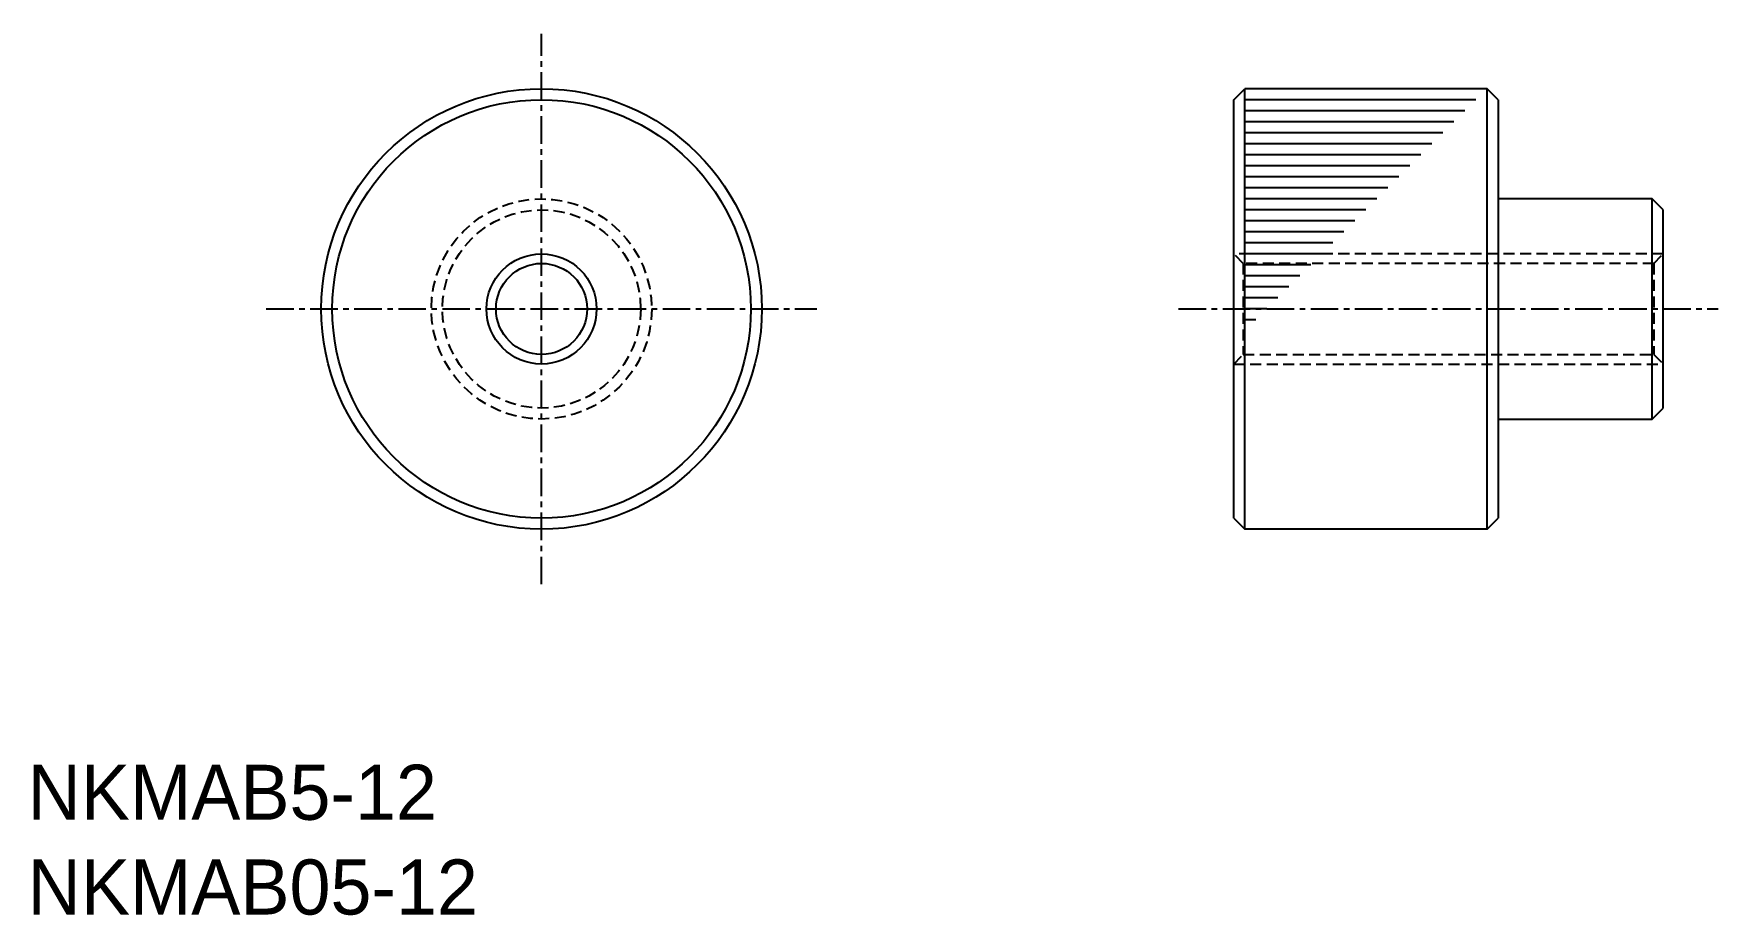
# Model space of a CAD drawing. Extents: x 0.3 to 76.8, y 0 to 40.
import ezdxf

# ---------------------------------------------------------------- set-up
doc = ezdxf.new("R2010")
doc.units = 0
doc.linetypes.add('CENTER', pattern=[2, 1.25, -0.25, 0.25, -0.25])
doc.linetypes.add('DASHED', pattern=[0.75, 0.5, -0.25])
doc.layers.get('0').update_dxf_attribs({"linetype": 'CONTINUOUS'})
doc.layers.add('CENTER', color=1, linetype='CENTER')

msp = doc.modelspace()

# ---------------------------------------------------------------- linework, layer by layer
at = {"color": 7, "linetype": 'CONTINUOUS'}
for p, q in [((54.75, 37), (55.25, 37.5)), ((55.25, 17.5), (55.25, 37.5)), ((66.25, 37.5), (55.25, 37.5)), ((66.25, 17.5), (66.25, 37.5)), ((66.75, 37), (66.25, 37.5)), ((54.75, 18), (54.75, 37)), ((65.75, 37), (55.25, 37)), ((66.75, 37), (66.75, 18)), ((65.25, 36.5), (55.25, 36.5)), ((64.75, 36), (55.25, 36)), ((64.25, 35.5), (55.25, 35.5)), ((63.75, 35), (55.25, 35)), ((63.25, 34.5), (55.25, 34.5)), ((62.75, 34), (55.25, 34)), ((62.25, 33.5), (55.25, 33.5)), ((61.75, 33), (55.25, 33)), ((61.25, 32.5), (55.25, 32.5)), ((73.75, 32.5), (66.75, 32.5)), ((73.75, 22.5), (73.75, 32.5)), ((74.25, 32), (73.75, 32.5)), ((60.75, 32), (55.25, 32)), ((60.25, 31.5), (55.25, 31.5)), ((74.25, 23), (74.25, 32)), ((59.75, 31), (55.25, 31)), ((59.25, 30.5), (55.25, 30.5)), ((58.75, 30), (55.25, 30)), ((58.25, 29.5), (55.25, 29.5)), ((57.75, 29), (55.25, 29)), ((57.25, 28.5), (55.25, 28.5)), ((56.75, 28), (55.25, 28)), ((56.25, 27.5), (55.25, 27.5)), ((55.75, 27), (55.25, 27)), ((73.75, 22.5), (74.25, 23)), ((66.75, 22.5), (73.75, 22.5)), ((54.75, 18), (55.25, 17.5)), ((66.25, 17.5), (66.75, 18)), ((66.25, 17.5), (55.25, 17.5))]:
    msp.add_line(p, q, dxfattribs=at)
at = {"color": 3, "linetype": 'DASHED'}
for p, q in [((74.25, 30), (54.75, 30)), ((55.183, 29.567), (54.75, 30)), ((73.817, 29.567), (74.25, 30)), ((55.183, 29.567), (55.183, 25.433)), ((73.817, 29.567), (55.183, 29.567)), ((73.817, 29.567), (73.817, 25.433)), ((54.75, 25), (55.183, 25.433)), ((55.183, 25.433), (73.817, 25.433)), ((73.817, 25.433), (74.25, 25)), ((54.75, 25), (74.25, 25))]:
    msp.add_line(p, q, dxfattribs=at)
at = {"color": 7, "linetype": 'CONTINUOUS'}
for radius in [10, 9.5, 2.067]:
    msp.add_circle((23.329, 27.5), radius, dxfattribs=at)
at = {"color": 3, "linetype": 'DASHED'}
for radius in [5, 4.5]:
    msp.add_circle((23.329, 27.5), radius, dxfattribs=at)
at = {"color": 3, "linetype": 'CONTINUOUS'}
msp.add_circle((23.329, 27.5), 2.5, dxfattribs=at)
at = {"layer": 'CENTER', "color": 1, "linetype": 'CENTER'}
for p, q in [((23.329, 15), (23.329, 40)), ((10.829, 27.5), (35.829, 27.5)), ((52.25, 27.5), (76.75, 27.5))]:
    msp.add_line(p, q, dxfattribs=at)

# ---------------------------------------------------------------- texts
at = {"color": 7, "linetype": 'CONTINUOUS'}
for s, p in [('NKMAB5-12', (0, 4.302)), ('NKMAB05-12', (0, 0))]:
    msp.add_text(s, height=2.5, dxfattribs=at).set_placement(p)

doc.saveas('drawing.dxf')
